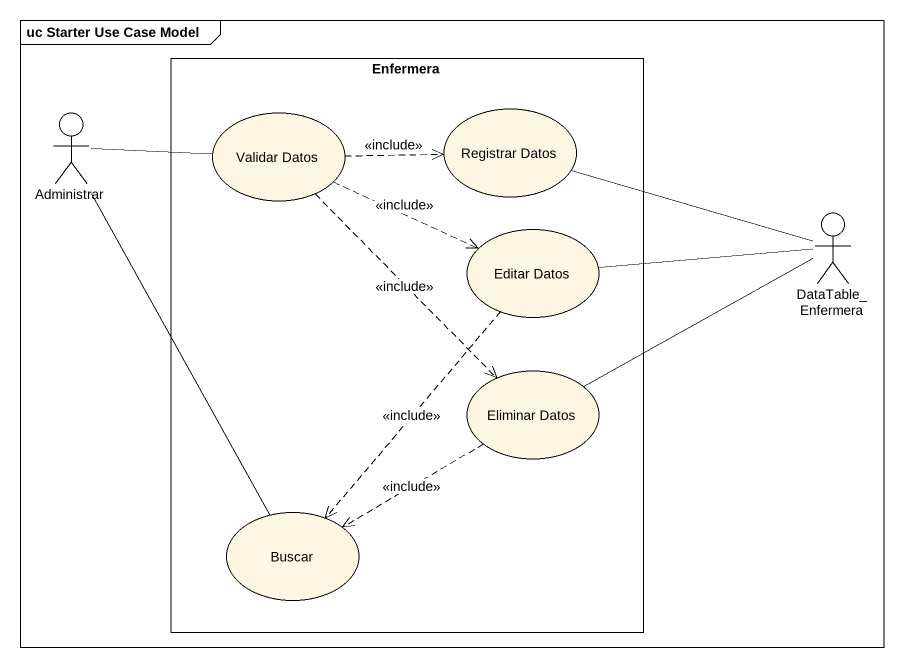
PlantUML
@startuml
mainframe uc Starter Use Case Model
rectangle Enfermera {
  usecase "Validar Datos" as Validar_Datos
  usecase "Registrar Datos" as Registrar_Datos
  usecase "Editar Datos" as Editar_Datos
  usecase "Eliminar Datos" as Eliminar_Datos
  usecase Buscar
}
actor Administrar
actor DataTable_Enfermera
Administrar -right- Validar_Datos
Administrar -- Buscar
Validar_Datos .right.> Registrar_Datos : <<include>>
Validar_Datos .right.> Editar_Datos : <<include>>
Validar_Datos ..> Eliminar_Datos : <<include>>
Editar_Datos ..> Buscar : <<include>>
DataTable_Enfermera -left- Registrar_Datos
DataTable_Enfermera -left- Editar_Datos
DataTable_Enfermera -left- Eliminar_Datos
Eliminar_Datos .left.> Buscar : <<include>>
@enduml
